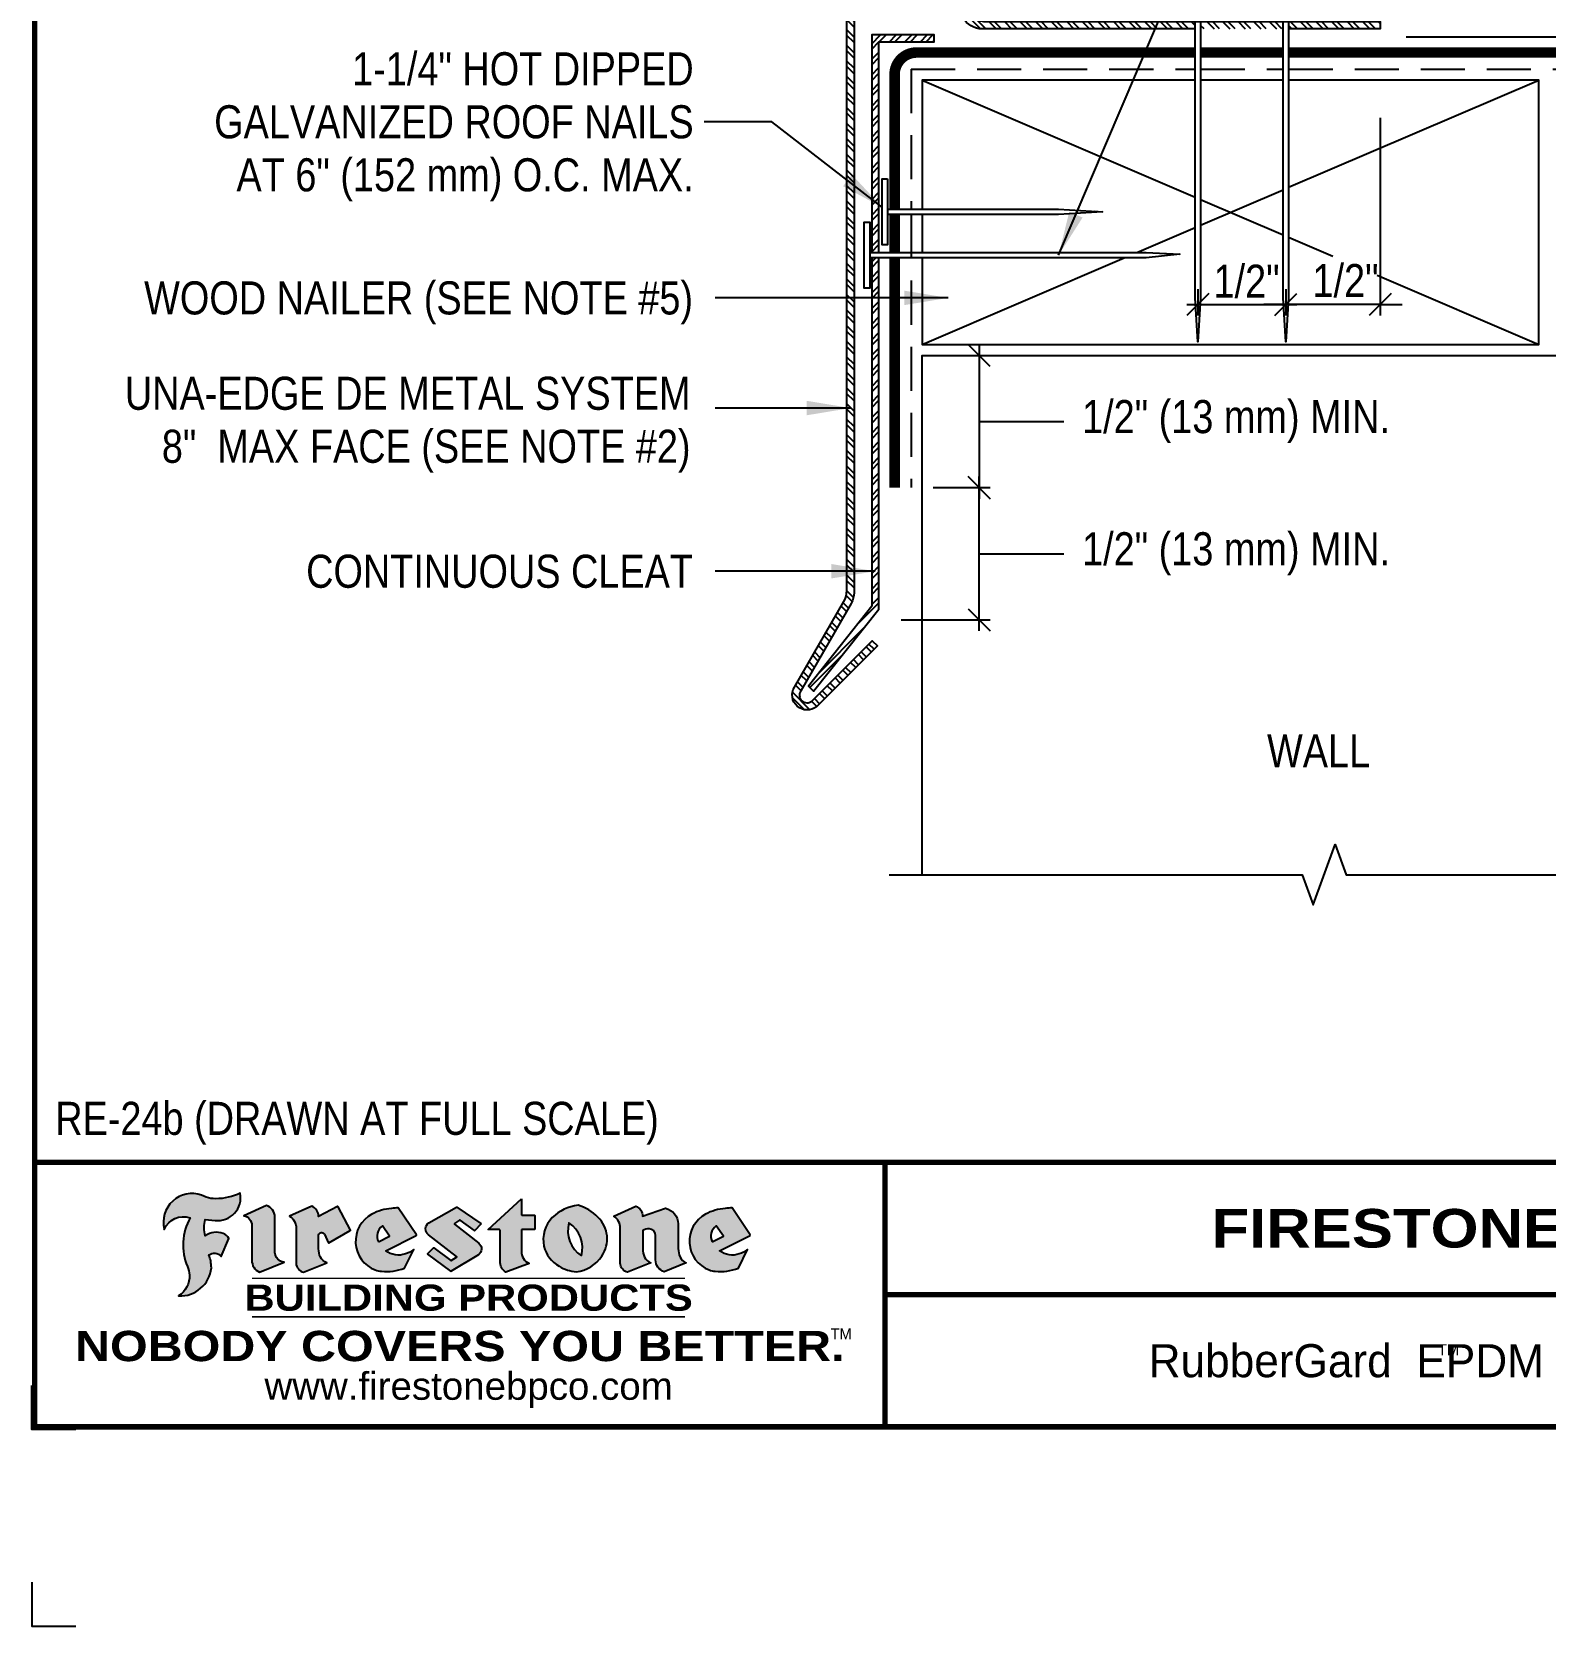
# Model space of a CAD drawing. Header units: inches. Extents: x 165.4 to 185.5, y -49.1 to -32.3.
# Drawn here: x 165.45 to 174.03, y -49.11 to -40.06 of the extents above; entities that cross this region are included whole.
import ezdxf
from ezdxf.enums import TextEntityAlignment as Align

# ---------------------------------------------------------------- set-up
doc = ezdxf.new("R2010")
doc.units = ezdxf.units.IN
doc.header["$MEASUREMENT"] = 0
doc.linetypes.add('HIDDEN', pattern=[0.375, 0.25, -0.125])
doc.layers.get('0').update_dxf_attribs({"linetype": 'CONTINUOUS'})
doc.layers.get('DEFPOINTS').update_dxf_attribs({"linetype": 'CONTINUOUS'})
for name, color, linetype in [('FSBP-ACCESSORY-FIRESTONE', 7, 'CONTINUOUS'), ('FSBP-ACCESSORY-OTHER', 7, 'CONTINUOUS'), ('FSBP-ADHESIVE', 1, 'HIDDEN'), ('FSBP-ANNO-NOTE', 7, 'CONTINUOUS'), ('FSBP-MEMBRANE', 7, 'CONTINUOUS'), ('FSBP-TTLB', 7, 'CONTINUOUS'), ('FSBP-TTLB-BORDER', 7, 'CONTINUOUS'), ('FSBP-TTLB-TEXT', 7, 'CONTINUOUS'), ('FSBP-WALL-CURB', 9, 'CONTINUOUS'), ('FSBP-WOOD', 7, 'CONTINUOUS')]:
    doc.layers.add(name, color=color, linetype=linetype)
doc.styles.add('FSBP_ARIAL', font='arial.ttf')
doc.styles.add('FSBP_ARIAL_BOLD', font='')
doc.styles.add('FSBP_ARIAL_NAR', font='ARIALN.TTF')
doc.styles.add('FSBP_BANKGOTHIC', font='bgothm.ttf')
doc.styles.get('FSBP_ARIAL_BOLD').set_extended_font_data('Arial Black')
doc.linetypes.add('ZIGZAG', pattern='A,0.0001,-0.2,[131,ltypeshp.shx,S=0.2,R=0,X=-0.2,Y=0],-0.4,[131,ltypeshp.shx,S=0.2,R=180,X=0.2,Y=0],-0.2', length=0.8001)
doc.dimstyles.new('FSBP-DIM', dxfattribs={"dimtxt": 0.1875, "dimasz": 0.125, "dimexe": 0.0625, "dimexo": 0.125, "dimgap": 0.125, "dimtad": 0, "dimdec": 0, "dimzin": 1, "dimdsep": 46, "dimlunit": 4, "dimtxsty": 'FSBP_ARIAL_NAR', "dimblk": 'OBLIQUE', "dimcen": 0.09375, "dimdle": 0.0625, "dimclrd": 256, "dimclre": 256, "dimclrt": 256, "dimadec": 0, "dimazin": 0, "dimtfac": 1, "dimtdec": 0, "dimtmove": 1, "dimatfit": 3, "dimfxl": 1, "dimtolj": 1, "dimtzin": 0, "dimlwd": -1, "dimlwe": -1, "dimarcsym": 0})
doc.dimstyles.new('FSBP-LEADER', dxfattribs={"dimtxt": 0.1875, "dimasz": 0.25, "dimexe": 0.0625, "dimexo": 0.125, "dimgap": 0.125, "dimtad": 0, "dimtih": 1, "dimtoh": 1, "dimdec": 4, "dimzin": 0, "dimdsep": 46, "dimlunit": 4, "dimtxsty": 'FSBP_ARIAL_NAR', "dimcen": 0.09375, "dimclrd": 256, "dimclre": 256, "dimclrt": 256, "dimadec": 0, "dimazin": 0, "dimtfac": 1, "dimtdec": 4, "dimtofl": 0, "dimtmove": 0, "dimatfit": 3, "dimfxl": 1, "dimtolj": 1, "dimtzin": 0, "dimlwd": -1, "dimlwe": -1, "dimarcsym": 0})

# ---------------------------------------------------------------- blocks, each defined once
blk = doc.blocks.new('TTLB-EPDM_1')
at = {"layer": 'FSBP-TTLB-TEXT'}
h = blk.add_hatch(color=1, dxfattribs=at)
edge = h.paths.add_edge_path()
edge.add_arc((1.037309769669573, -0.1982514792917306), 0.1319107607348553, 264.0410451462098, 370.3106169565175)
edge.add_arc((1.027551646585694, 0.1214293576525799), 0.3273056962876235, 270.05058356628535, 295.23459397187514, ccw=False)
edge.add_arc((1.022801957313345, -0.06680179986895154), 0.1391656561713503, 249.3281275763668, 272.0749124149863, ccw=False)
edge.add_line((0.9736743133014443, -0.1970076156048179), (0.9474927838574558, -0.1852745150568325))
edge.add_arc((0.8939498971398288, -0.3394262635682071), 0.1631857907024099, 70.84590087378872, 194.3325259843273)
edge.add_arc((0.8444260109029493, -0.4259936440910768), 0.1179914261095279, 70.96950098067128, 156.9641407594482, ccw=False)
edge.add_arc((1.153141409296894, -0.4684497516079468), 0.3110405457095052, 150.3231137483159, 203.2084295854517)
edge.add_arc((0.7562495500622943, -0.6412608153899899), 0.1218587156617311, 0.8849157075190988, 24.34668939894999, ccw=False)
edge.add_arc((0.7493781665697374, -0.6475258110744375), 0.1289731377238325, -58.36655102076742, 3.6216782311386737, ccw=False)
edge.add_arc((0.8256699029544474, -0.5792158350996106), 0.1783301886510354, 267.2205474105585, 354.1381621173521)
edge.add_arc((0.7903121048625305, -0.6011409294291745), 0.212787892960859, 0.9996158580669322, 21.00503380861244)
edge.add_arc((1.01880712263941, -0.5666691048185161), 0.05136395668415847, 40.82117713173261, 125.52727787225791, ccw=False)
edge.add_line((1.057676976260041, -0.5330924682126437), (1.102776947655911, -0.4308018311949837))
edge.add_arc((1.040858222524664, -0.4699705673995949), 0.07326744446031509, 32.31675181867256, 66.31481236598174)
edge.add_arc((1.032262518825329, -0.5063316993097662), 0.1102246948011782, 69.8179132332389, 125.254734720681)
edge.add_arc((1.127708877207287, -0.368959353531244), 0.1659710644737306, 164.1569669952081, 196.5811013160487, ccw=False)
edge.add_line((0.9680425188342383, -0.3236487780942383), (1.023615334387159, -0.3294494641845773))
h = blk.add_hatch(color=1, dxfattribs=at)
edge = h.paths.add_edge_path()
edge.add_line((1.275239419159561, -0.6223407783464694), (1.415345367376062, -0.5660418822574371))
edge.add_arc((1.421019305783958, -0.5090099247487757), 0.05731350411836949, 181.9717871001989, 264.31851000495806, ccw=False)
edge.add_line((1.363739737527226, -0.5109819325197265), (1.363412352251203, -0.3102363679013962))
edge.add_arc((1.294263659668751, -0.3103491388303989), 0.06914878453844908, 0.0934405599591014, 72.42834396969012)
edge.add_line((1.315139561173908, -0.2444268274366692), (1.186839444240604, -0.3024209471341379))
edge.add_arc((1.175246268095289, -0.3585110609420917), 0.05727567197445628, -0.017399788185912257, 78.322067691347, ccw=False)
edge.add_line((1.232521937428658, -0.3585284546236807), (1.232574268422297, -0.555126496687123))
edge.add_arc((1.305699496415486, -0.5558575689677219), 0.07312888236350451, 179.4272023230205, 245.3845503102953)
h = blk.add_hatch(color=1, dxfattribs=at)
edge = h.paths.add_edge_path()
edge.add_line((1.792026821926584, -0.3839679064720229), (1.722158956877934, -0.2518542302253621))
edge.add_arc((1.720119655279638, -0.2529327078887852), 0.002306916790721817, 27.87197133405656, 117.3766794470751)
edge.add_line((1.719058846382097, -0.250884159729182), (1.610638460368705, -0.3070279753467702))
edge.add_arc((1.547088841662962, -0.3061026658494403), 0.06355635479880145, 359.165808011073, 425.8793658831422)
edge.add_line((1.573061729235633, -0.2480956029480268), (1.446879247402876, -0.3051325108639702))
edge.add_arc((1.407812067100189, -0.370357133046621), 0.07602957263902092, -3.441403975725109, 59.07992244284969, ccw=False)
edge.add_line((1.483704536400296, -0.3749210150788969), (1.483704536400296, -0.5723838140635706))
edge.add_arc((1.54053746518044, -0.568254406115083), 0.05698275005415228, 184.1557352478595, 255.3066498366543)
edge.add_line((1.526084036778343, -0.6233736605654059), (1.657291340682093, -0.570650514527486))
edge.add_arc((1.688298576827198, -0.5021390388423987), 0.0752015358480571, 207.5160880841914, 245.649226723163, ccw=False)
edge.add_arc((1.721050197024907, -0.4914488168456328), 0.1093332836229113, 179.4823365255141, 204.5537900001094, ccw=False)
edge.add_line((1.611721375809452, -0.4904610114968335), (1.611721375809452, -0.4126404716788983))
edge.add_arc((1.628589765097195, -0.414159299036043), 0.01693662875851176, 28.356188110622725, 174.8549701683585, ccw=False)
edge.add_arc((1.627340435522395, -0.4197189881350504), 0.02111886817708033, 22.216893572439517, 40.10213956426492, ccw=False)
edge.add_line((1.646891420738257, -0.4117336534413738), (1.666638796144639, -0.4549750258192233))
edge.add_arc((1.668737246926742, -0.4540167099035481), 0.002306916790685496, 204.545128184284, 299.6323508190091)
edge.add_line((1.669877862091766, -0.4560219186518992), (1.791128135493295, -0.3870515928837648))
edge.add_line((1.791128135493295, -0.3870515928837648), (1.792026821926584, -0.3839679064720229))
h = blk.add_hatch(color=1, dxfattribs=at)
h.paths.add_polyline_path([(2.063388732080512, -0.2583237030618903, 0.02524281661523788), (2.025024361750752, -0.2610532129309178, 0.1213611957758757), (1.901773912052249, -0.3008158885520373, 0.6151668103976068), (1.93274136141747, -0.6099060679591872, 0.05306812109568645), (1.967936229862175, -0.617865745600497, 0.1150932231766138), (2.099126721549737, -0.5994933789882708), (2.151195569562105, -0.4944891916583316, -0.08755405562188731), (2.104230609512001, -0.5187113292177372, -0.265591761123442), (1.992692314386659, -0.5010701623316862), (2.165347897647223, -0.4141184325909109, 0.4518949533370738), (2.166222728871162, -0.4107679608846269)])
h.paths.add_polyline_path([(2.014217313945437, -0.4188965037300676), (1.951113654018855, -0.4515330109460507, -0.3720533890450154), (1.973177450672722, -0.3607130665457561)], flags=16)
h = blk.add_hatch(color=1, dxfattribs=at)
edge = h.paths.add_edge_path()
edge.add_arc((2.260407392426802, -0.3775796671688782), 0.04152450223225729, 123.20805433950699, 232.2027298779723, ccw=False)
edge.add_line((2.237665217914071, -0.3428366421988329), (2.393535971665983, -0.2540943745380986))
edge.add_arc((2.394677353533142, -0.2560991469722482), 0.002306916790741334, 55.64644466176611, 119.65426054492559, ccw=False)
edge.add_line((2.395979141996861, -0.2541946229174954), (2.531809646140459, -0.3470380726374032))
edge.add_arc((2.530468902927946, -0.3489153772789875), 0.002306916790700397, -42.731101238422525, 54.4661353739603, ccw=False)
edge.add_line((2.532163440279987, -0.3504807552658491), (2.498457913851155, -0.3869673252714421))
edge.add_arc((2.496763376499139, -0.3854019472845934), 0.002306916790672934, 233.7527076894875, 317.26889876138785, ccw=False)
edge.add_line((2.495399362263356, -0.38726241234572), (2.413849913492982, -0.3274738082119626))
edge.add_arc((2.412485899257181, -0.3293342732731342), 0.002306916790720064, 53.75270768979358, 124.4135619297835)
edge.add_line((2.41118211687575, -0.3274311136421062), (2.382933981293377, -0.346782838468144))
edge.add_arc((2.38423776367478, -0.3486859980991606), 0.002306916790694898, 124.4135619293799, 231.8459020253626)
edge.add_line((2.382812599816248, -0.3505000469010184), (2.519899969301207, -0.4581994452042721))
edge.add_arc((2.494247019847682, -0.4908523236374461), 0.04152450223225742, -55.21225898295222, 51.84590202520428, ccw=False)
edge.add_line((2.517938320565804, -0.5249552055672808), (2.364434947484597, -0.6179520922513717))
edge.add_arc((2.36323960192349, -0.6159790200102006), 0.002306916790726996, 233.2955624372927, 301.20872157023314, ccw=False)
edge.add_line((2.361860787187538, -0.6178285429225383), (2.231266621301074, -0.5204709167214361))
edge.add_arc((2.232647938930649, -0.5186232623475259), 0.002306916790697672, 135.5134179846393, 233.21798691998708, ccw=False)
edge.add_line((2.231002150870836, -0.5170067083764565), (2.262839375599356, -0.4845937328397696))
edge.add_arc((2.264485163659225, -0.4862102868108537), 0.002306916790748497, 53.0352839999411, 135.513417985369, ccw=False)
edge.add_line((2.265872365996302, -0.4843670465239001), (2.361834678328762, -0.5565872257804898))
edge.add_arc((2.363221880665761, -0.5547439854936304), 0.002306916790627066, 233.0352840000685, 302.2362632414394)
edge.add_line((2.36445241715569, -0.5566953042850713), (2.39428499383348, -0.5378823484768844))
edge.add_arc((2.393054457343549, -0.5359310296853765), 0.002306916790685166, 302.2362632406177, 412.2027298768422)
edge.add_line((2.394468296066179, -0.5341081404551886), (2.234958295420142, -0.4103916733127022))
h = blk.add_hatch(color=1, dxfattribs=at)
edge = h.paths.add_edge_path()
edge.add_line((2.763460561272041, -0.2072496393923444), (2.763460561272041, -0.2969520779963801))
edge.add_arc((2.765767478062699, -0.2969520779963943), 0.00230691679065842, 179.9999999996471, 269.9999999996471)
edge.add_line((2.765767478062685, -0.2992589947870528), (2.835417693520355, -0.2992589947870528))
edge.add_arc((2.835417693520355, -0.3015659115777538), 0.002306916790701052, 0, 90, ccw=False)
edge.add_line((2.837724610311056, -0.3015659115777538), (2.837724610311056, -0.3790761307453892))
edge.add_arc((2.83541769352037, -0.3790761307453749), 0.002306916790686842, 269.99999999964706, 359.99999999964706, ccw=False)
edge.add_line((2.835417693520355, -0.3813830475360618), (2.765767478062685, -0.3813830475360618))
edge.add_arc((2.765767478062699, -0.3836899643267202), 0.00230691679065842, 90.00000000035294, 180.0000000003529)
edge.add_line((2.763460561272041, -0.3836899643267344), (2.763460561272041, -0.5033995910642801))
edge.add_arc((2.836735953378943, -0.5071368822038516), 0.07337063740681413, 177.0802527808789, 245.3249543133826)
edge.add_line((2.806105814540615, -0.5738080530967267), (2.674529557384915, -0.6226036013049594))
edge.add_arc((2.708610405062069, -0.564298408791804), 0.06753517344606039, 177.0345319916277, 239.6926428024901, ccw=False)
edge.add_line((2.641165668230087, -0.560804539009709), (2.641165668230087, -0.3836899643267344))
edge.add_arc((2.638858751439429, -0.3836899643267202), 0.00230691679065842, 359.9999999996471, 449.999999999647)
edge.add_line((2.638858751439443, -0.3813830475360618), (2.572857950769389, -0.3813830475360618))
edge.add_line((2.572857950769389, -0.3813830475360618), (2.763460561272041, -0.2072496393923444))
h = blk.add_hatch(color=1, dxfattribs=at)
edge = h.paths.add_edge_path(flags=16)
edge.add_arc((2.940363509127394, -0.4847985213681437), 0.1684614578629418, 344.5558804047865, 417.0140046669545)
edge.add_arc((3.194458079644619, -0.3883534532477785), 0.1684614578629414, 164.5558804047864, 237.0140046669546)
edge = h.paths.add_edge_path()
edge.add_arc((3.069375116502199, -0.4399344555144872), 0.1828726885096673, 136.0914512150047, 191.213418978326)
edge.add_arc((3.064939550433406, -0.4318234379590333), 0.1803148804748503, 194.0167254156723, 240.6663730831859)
edge.add_arc((3.098047041778981, -0.3845058757092554), 0.2378525180183701, 239.2975390661776, 264.2889872773176)
edge.add_arc((3.04884478212623, -0.4190232383793012), 0.203760689247156, 277.1986764832036, 326.503572961274)
edge.add_arc((3.077739326803546, -0.4341046616465112), 0.171374865791709, 325.3768876809902, 406.3828327799087)
edge.add_arc((3.011839488065919, -0.4896144380417797), 0.2571945645850002, 44.28462553519766, 73.82901434867304)
edge.add_arc((3.117152499586992, -0.4983433120546693), 0.2579560664039132, 97.50292863483666, 134.1039137579027)
h = blk.add_hatch(color=1, dxfattribs=at)
edge = h.paths.add_edge_path()
edge.add_line((3.322690228557462, -0.5721896537377091), (3.322690228557462, -0.3749210150788969))
edge.add_arc((3.246797759257384, -0.3703571330465745), 0.076029572638996, 356.5585960242387, 419.0799224428129)
edge.add_line((3.285864939560099, -0.3051325108639702), (3.412047421392799, -0.2480956029480268))
edge.add_arc((3.386074533820159, -0.3061026658494941), 0.06355635479883807, 0.3962622833877276, 65.87936588318718, ccw=False)
edge.add_line((3.449629368605429, -0.3056631084210863), (3.580526418688805, -0.2593848434574539))
edge.add_arc((3.555744121700958, -0.3530904070730321), 0.09692726601172152, 2.366977007666776, 75.18615851992018, ccw=False)
edge.add_line((3.652588689330287, -0.3490873311063041), (3.652588689330287, -0.4883770011386872))
edge.add_arc((3.761877549389556, -0.4914934052703811), 0.1093332836229047, 178.3666365323574, 204.5537900000422)
edge.add_arc((3.729125929191727, -0.5021836272670953), 0.07520153584796169, 207.5160880841711, 245.2240541443093)
edge.add_line((3.697611150971852, -0.5704631245385627), (3.572585913552643, -0.6207021253773775))
edge.add_arc((3.59534718600759, -0.5526356419907701), 0.07177131519198746, 180.3328587115751, 251.51018566665869, ccw=False)
edge.add_line((3.523577081955409, -0.5530525936986663), (3.523577081955409, -0.4153032515383615))
edge.add_arc((3.486319529276879, -0.4148773504126441), 0.0372599868942854, 359.3450650296066, 449.0500281941028)
edge.add_arc((3.482769874121713, -0.4419622099033496), 0.06447454900600783, 86.29402372314017, 119.8211331593848)
edge.add_line((3.450707067966732, -0.3860252459975726), (3.450707067966732, -0.4904610114968335))
edge.add_arc((3.560035889182251, -0.491448816845647), 0.1093332836229751, 179.4823365255069, 204.5537900001023)
edge.add_arc((3.527284268984408, -0.5021390388424952), 0.07520153584796385, 207.5160880841699, 245.6492267231416)
edge.add_line((3.496277032839316, -0.570650514527486), (3.365069728935509, -0.6233736605654059))
edge.add_arc((3.37950248606194, -0.5682868177318081), 0.05694615642555727, 183.9298782390169, 255.318496325343, ccw=False)
h = blk.add_hatch(color=1, dxfattribs=at)
h.paths.add_polyline_path([(3.957695472291277, -0.2583237030618903, 0.02524281661523822), (3.919331101961575, -0.2610532129309178, 0.1085638477195505), (3.807890832595604, -0.2939221658134414, 0.6425897848490651), (3.827048101628293, -0.6099060679591872, 0.05306812109569052), (3.862242970072884, -0.617865745600497, 0.1150932231766133), (3.993433461760503, -0.5994933789882708), (4.045502309772871, -0.4944891916583316, -0.08755405562189084), (3.998537349722767, -0.5187113292177372, -0.2655917611234366), (3.886999054597368, -0.5010701623316862), (4.059654637857989, -0.4141184325909109, 0.4518949533370731), (4.060529469081928, -0.4107679608846269)])
h.paths.add_polyline_path([(3.90852405415626, -0.4188965037300676), (3.845420394229677, -0.4515330109460507, -0.3720533890450147), (3.867484190883488, -0.3607130665457561)], flags=16)
at = {"layer": 'DEFPOINTS', "color": 1}
blk.add_lwpolyline([(0.234375, -1.515625), (-0.015625, -1.515625), (-0.015625, -1.265625)], dxfattribs=at)
at = {"layer": 'DEFPOINTS', "linetype": 'Continuous', "ltscale": 1.75}
blk.add_lwpolyline([(-0.015625, -2.380833333333342), (-0.015625, -2.630833333333342), (0.234375, -2.630833333333342)], dxfattribs=at)
at = {"layer": 'FSBP-TTLB', "const_width": 0.03125}
for points in [[(0, 0), (0, -1.5), (20, -1.5), (20, 0), (0, 0)], [(4.825208527206769, 0), (4.825208527206769, -0.75)], [(4.825208527206769, -0.75), (15.84028770518938, -0.75)], [(4.825208527206769, -0.75), (4.825208527206769, -1.5)]]:
    blk.add_lwpolyline(points, dxfattribs=at)
at = {"layer": 'FSBP-TTLB-BORDER', "const_width": 0.03125}
blk.add_lwpolyline([(20, 0), (20, 13), (0, 13), (0, 0)], dxfattribs=at)
at = {"layer": 'FSBP-TTLB-TEXT', "color": 1}
blk.add_line((0.7358432058323388, -0.379822754145593), (0.7358432058323388, -0.379822754145593), dxfattribs=at)
for points in [[(1.023615323725323, -0.3294494630716969, 0.5000510906601082), (1.167090420776901, -0.1746414942047778, -0.1103304102359608), (1.027840608309816, -0.2058762110801382, -0.09957876667165425), (0.9736743133014443, -0.1970076156048179), (0.9474927838574558, -0.1852745150568325, 0.5978159689075124), (0.7358432058323388, -0.379822754145593, -0.3938834584182213), (0.8828996422548698, -0.3144510229727047, 0.2349406564350952), (0.86727108227484, -0.5910237178633082, -0.1027304183841549), (0.8780937320133262, -0.6393788197974146, -0.2772692352614086), (0.8170223912655956, -0.7573362346216896, 0.3985429150902959), (1.003067614090241, -0.5974286950643517, 0.0875124847930418), (0.9889600163401155, -0.5248671157293501, -0.3874031597924062), (1.057676976260041, -0.5330924682126437), (1.102776947655911, -0.4308018311949837, 0.1494423498871741), (1.07029056398062, -0.4028746979725923, 0.2467195073738216), (0.9686394281704906, -0.4163228904100862, -0.1424285161541127), (0.9680425188342383, -0.3236487780942383), (1.023615334387159, -0.3294494641845773)], [(2.166222728871162, -0.4107679608846269), (2.063388732080512, -0.2583237030618903, 0.02524281661523788), (2.025024361750752, -0.2610532129309178, 0.1085638477195265), (1.913584092384895, -0.2939221658134414, 0.6425897848491228), (1.93274136141747, -0.6099060679591872, 0.05306812109568648), (1.967936229862175, -0.617865745600497, 0.1150932231766137), (2.099126721549737, -0.5994933789882708), (2.151195569562105, -0.4944891916583316, -0.0875540556218873), (2.104230609512001, -0.5187113292177372, -0.2655917611234418), (1.992692314386659, -0.5010701623316862), (2.165347897647223, -0.4141184325909109)], [(2.763460561272041, -0.2072496393923444), (2.763460561272041, -0.2969520779963801, 0.4142135623730958), (2.765767478062685, -0.2992589947870528), (2.835417693520355, -0.2992589947870528, -0.414213562373095), (2.837724610311056, -0.3015659115777538), (2.837724610311056, -0.3790761307453892, -0.4142135623730938), (2.835417693520355, -0.3813830475360618), (2.765767478062685, -0.3813830475360618, 0.4142135623730958), (2.763460561272041, -0.3836899643267344), (2.763460561272041, -0.5033995910642801, 0.3068985753588853), (2.806105814540615, -0.5738080530967267), (2.674529557384915, -0.6226036013049594, -0.2804194150632976), (2.641165668230087, -0.560804539009709), (2.641165668230087, -0.3836899643267344, 0.414213562373095), (2.638858751439443, -0.3813830475360618), (2.572857950769389, -0.3813830475360618), (2.763460561272041, -0.2072496393923444)], [(4.060529469081928, -0.4107679608846269), (3.957695472291277, -0.2583237030618903, 0.02524281661523788), (3.919331101961575, -0.2610532129309178, 0.1085638477195265), (3.807890832595604, -0.2939221658134414, 0.6425897848491228), (3.827048101628293, -0.6099060679591872, 0.05306812109568648), (3.862242970072884, -0.617865745600497, 0.1150932231766137), (3.993433461760503, -0.5994933789882708), (4.045502309772871, -0.4944891916583316, -0.0875540556218873), (3.998537349722767, -0.5187113292177372, -0.2655917611234418), (3.886999054597368, -0.5010701623316862), (4.059654637857989, -0.4141184325909109)], [(4.059654637857989, -0.4141184325909109, 0.4518949533370731), (4.060529469081928, -0.4107679608846269, 0.4518949533370731)]]:
    blk.add_lwpolyline(points, format="xyb", dxfattribs=at)
for points in [[(1.275239419159561, -0.6223407783464694), (1.415345367376062, -0.5660418822574371, -0.3756100036733062), (1.363739737527226, -0.5109819325197265), (1.363412352251203, -0.3102363679013962, 0.3265360292958048), (1.315139561173908, -0.2444268274366692), (1.186839444240604, -0.3024209471341379, -0.3557863980845349), (1.232521937428658, -0.3585284546236807), (1.232574268422297, -0.555126496687123, 0.2960110723418457)], [(1.792026821926584, -0.3839679064720229), (1.722158956877934, -0.2518542302253621, 0.4116839150163434), (1.719058846382097, -0.250884159729182), (1.610638460368705, -0.3070279753467702, 0.2996033003794034), (1.573061729235633, -0.2480956029480268), (1.446879247402876, -0.3051325108639702, -0.2797757560995365), (1.483704536400296, -0.3749210150788969), (1.483704536400296, -0.5723838140635706, 0.320828638474519), (1.526084036778343, -0.6233736605654059), (1.657291340682093, -0.570650514527486, -0.1679398621276611), (1.621603752698661, -0.5368819723450571, -0.1098333365370753), (1.611721375809452, -0.4904610114968335), (1.611721375809452, -0.4126404716788983, -0.743334502655012), (1.64349420176768, -0.4061152228778298, -0.07819791644735608), (1.646891420738257, -0.4117336534413738), (1.666638796144639, -0.4549750258192233, 0.4404648714563479), (1.669877862091766, -0.4560219186518992), (1.791128135493295, -0.3870515928837648)], [(2.234958295420142, -0.4103916733127022, -0.5150044486718882), (2.237665217914071, -0.3428366421988329), (2.393535971665983, -0.2540943745380986, -0.2867822934100265), (2.395979141996861, -0.2541946229174954), (2.531809646140459, -0.3470380726374032, -0.4515027974650387), (2.532163440279987, -0.3504807552658491), (2.498457913851155, -0.3869673252714421, -0.3814439164929681), (2.495399362263356, -0.38726241234572), (2.413849913492982, -0.3274738082119626, 0.3184718635035665), (2.41118211687575, -0.3274311136421062), (2.382933981293377, -0.346782838468144, 0.5064094529656681), (2.382812599816248, -0.3505000469010184), (2.519899969301207, -0.4581994452042721, -0.5043597839115849), (2.517938320565804, -0.5249552055672808), (2.364434947484597, -0.6179520922513717, -0.3053163970316367), (2.361860787187538, -0.6178285429225383), (2.231266621301074, -0.5204709167214361, -0.4541703869768119), (2.231002150870836, -0.5170067083764565), (2.262839375599356, -0.4845937328397696, -0.3762644290664977), (2.265872365996302, -0.4843670465239001), (2.361834678328762, -0.5565872257804898, 0.3114700032088108), (2.36445241715569, -0.5566953042850713), (2.39428499383348, -0.5378823484768844, 0.520381097387146), (2.394468296066179, -0.5341081404551886)], [(2.937624918725987, -0.3131105398334029, 0.2452625673097023), (2.889993533867141, -0.4754966266250307, 0.2064059665179019), (2.976604338974084, -0.5890186876871866, 0.1094800500670344), (3.074378098474654, -0.6211778035979165, 0.2185147641853038), (3.218764944843201, -0.5314757029352819, 0.3689489483072479), (3.195959963110113, -0.3100352223135445, 0.1296305888694145), (3.0834694040758, -0.242595816912754, 0.1610736375384317)], [(3.322690228557462, -0.5721896537377091), (3.322690228557462, -0.3749210150788969, 0.2797757560995341), (3.285864939560099, -0.3051325108639702), (3.412047421392799, -0.2480956029480268, -0.2937618496109166), (3.449629368605429, -0.3056631084210863), (3.580526418688805, -0.2593848434574539, -0.3288760160581939), (3.652588689330287, -0.3490873311063041), (3.652588689330287, -0.4883770011386872, 0.114762897203527), (3.662431105063263, -0.536926560769686, 0.166032965990522), (3.697611150971852, -0.5704631245385627), (3.572585913552643, -0.6207021253773775, -0.3209557512194564), (3.523577081955409, -0.5530525936986663), (3.523577081955409, -0.4153032515383615, 0.4127061514896111), (3.48693727661589, -0.3776224848030694, 0.1473421876160361), (3.450707067966732, -0.3860252459975726), (3.450707067966732, -0.4904610114968335, 0.1098333365370753), (3.460589444855941, -0.5368819723450855, 0.1679398621276611), (3.496277032839316, -0.570650514527486), (3.365069728935509, -0.6233736605654059, -0.3219729545308964), (3.322690228557462, -0.5721896537377091, 29.1476284739)], [(1.951113654018855, -0.4515330109460507), (2.014217313945437, -0.4188965037300676), (1.973177450672722, -0.3607130665457561, 0.3720533890450154)], [(3.10274193015772, -0.5296595419651595, 0.3271311138286319), (3.032079658614293, -0.3434924326507627, 0.3271311138286322)], [(3.845420394229677, -0.4515330109460507), (3.90852405415626, -0.4188965037300676), (3.867484190883488, -0.3607130665457561, 0.3720533890450154)]]:
    blk.add_lwpolyline(points, format="xyb", close=True, dxfattribs=at)
at = {"layer": 'FSBP-TTLB-TEXT', "const_width": 0.0078125}
for points in [[(1.233926579809207, -0.6584455781731435), (3.691229482685259, -0.6584455781731577)], [(1.233926579809207, -0.8761560960495984), (3.691229482685259, -0.8761560960495842)]]:
    blk.add_lwpolyline(points, dxfattribs=at)
at = {"layer": 'FSBP-TTLB-TEXT', "color": 1}
for centre, start, end in [((1.789987520328282, -0.3850463841354355), 299.6323508193319, 27.87197133380463), ((2.164310260790558, -0.412058050385383), 296.7304547840455, 34.00233684987403)]:
    blk.add_arc(centre, 0.00230691679068068, start, end, dxfattribs=at)
at = {"layer": 'FSBP-TTLB-TEXT', "lineweight": 18, "style": 'FSBP_ARIAL_BOLD'}
blk.add_text('BUILDING PRODUCTS', height=0.1484375, dxfattribs=at).set_placement((2.462578031247233, -0.7673008371113639), align=Align.MIDDLE_CENTER)
at = {"layer": 'FSBP-TTLB-TEXT', "color": 1}
for s, height, style, p in [('NOBODY COVERS YOU BETTER.', 0.171875, 'FSBP_ARIAL_BOLD', (2.412604263603384, -1.041650450587369)), ('TM', 0.0625, 'FSBP_BANKGOTHIC', (4.576671173373001, -0.9725745042934193))]:
    blk.add_text(s, height=height, dxfattribs=dict(at, style=style)).set_placement(p, align=Align.MIDDLE_CENTER)
at = {"layer": 'FSBP-TTLB-TEXT'}
for s, height, style, p in [('RubberGard  EPDM', 0.1875, 'FSBP_BANKGOTHIC', (7.443365678241776, -1.125)), ('TM', 0.0625, 'FSBP_BANKGOTHIC', (8.023397742165457, -1.062518816683806)), ('www.firestonebpco.com', 0.15625, 'FSBP_ARIAL', (2.462578031247233, -1.268657306740124))]:
    blk.add_text(s, height=height, dxfattribs=dict(at, style=style)).set_placement(p, align=Align.MIDDLE_CENTER)
for tag, height, style, p in [('MAXIMUM_WARRANTY', 0.1875, 'FSBP_ARIAL_BOLD', (18.03987100774941, 0.2240244307510579)), ('ACCPT_SYSTEMS', 0.21875, 'FSBP_ARIAL', (12.49438170418193, -1.125))]:
    blk.add_attdef(tag, text='', height=height, dxfattribs=dict(at, style=style)).set_placement(p, align=Align.MIDDLE_LEFT)
for tag, height, style, p in [('DETAIL_DESCP_LINE_1', 0.21875, 'FSBP_ARIAL_BOLD', (10.33118450231211, -0.3736318192489421)), ('ISSUE_REV_DATE', 0.21875, 'FSBP_ARIAL', (16.84069633627263, -0.7282559425942452)), ('DETAIL_NUMBER', 0.4375, 'FSBP_ARIAL', (18.91941590748775, -0.8931630692489421))]:
    blk.add_attdef(tag, text='', height=height, dxfattribs=dict(at, style=style)).set_placement(p, align=Align.MIDDLE_CENTER)
blk = doc.blocks.new('_OBLIQUE')
at = {"color": 0, "linetype": 'ByBlock'}
blk.add_line((-0.5, -0.5), (0.5, 0.5), dxfattribs=at)
blk = doc.blocks.new('*D7')
at = {"layer": 'DEFPOINTS', "color": 0, "transparency": 16777216}
for p in [(170.4362128187302, -42.64931009315325), (170.8229346805368, -42.64931009315325), (170.2542021162279, -43.39931009315325)]:
    blk.add_point(p, dxfattribs=at)
at = {"layer": 'FSBP-ANNO-NOTE', "transparency": 16777216}
for p, q in [((170.8229346805368, -43.46181009315325), (170.8229346805368, -42.58681009315325)), ((170.5612128187302, -42.64931009315325), (170.8854346805368, -42.64931009315325)), ((170.8229346805368, -43.02431009315325), (171.0523138478207, -43.02431009315328)), ((171.0523138478207, -43.02431009315328), (171.3023138478207, -43.02431009315328)), ((170.3792021162279, -43.39931009315325), (170.8854346805368, -43.39931009315325))]:
    blk.add_line(p, q, dxfattribs=at)
at = {"layer": 'FSBP-ANNO-NOTE', "transparency": 16777216, "xscale": 0.125, "yscale": 0.125, "zscale": 0.125}
for p, rotation in [((170.8229346805368, -42.64931009315325), 90), ((170.8229346805368, -43.39931009315325), 270)]:
    blk.add_blockref('_OBLIQUE', p, dxfattribs=dict(at, rotation=rotation))
at = {"layer": 'FSBP-ANNO-NOTE', "transparency": 16777216, "insert": (172.2802086295397, -43.02431009315325), "char_height": 0.1875, "attachment_point": 5, "style": 'FSBP_ARIAL_NAR'}
blk.add_mtext('\\A1;1/2" (13 mm) MIN.', dxfattribs=at)
blk = doc.blocks.new('*D6')
at = {"layer": 'DEFPOINTS', "color": 0, "transparency": 16777216}
for p in [(170.4987128187302, -41.89931009315325), (170.4362128187302, -42.64931009315325), (170.8229346805368, -42.64931009315325)]:
    blk.add_point(p, dxfattribs=at)
at = {"layer": 'FSBP-ANNO-NOTE', "transparency": 16777216}
for p, q in [((170.8229346805368, -41.83681009315325), (170.8229346805368, -42.71181009315325)), ((170.6237128187302, -41.89931009315325), (170.8854346805368, -41.89931009315325)), ((170.8229346805368, -42.27431009315325), (171.0523138478207, -42.27431009315328)), ((171.0523138478207, -42.27431009315328), (171.3023138478207, -42.27431009315328)), ((170.5612128187302, -42.64931009315325), (170.8854346805368, -42.64931009315325))]:
    blk.add_line(p, q, dxfattribs=at)
at = {"layer": 'FSBP-ANNO-NOTE', "transparency": 16777216, "xscale": 0.125, "yscale": 0.125, "zscale": 0.125}
for p, rotation in [((170.8229346805368, -41.89931009315325), 90), ((170.8229346805368, -42.64931009315325), 270)]:
    blk.add_blockref('_OBLIQUE', p, dxfattribs=dict(at, rotation=rotation))
at = {"layer": 'FSBP-ANNO-NOTE', "transparency": 16777216, "insert": (172.2802086295397, -42.27431009315325), "char_height": 0.1875, "attachment_point": 5, "style": 'FSBP_ARIAL_NAR'}
blk.add_mtext('\\A1;1/2" (13 mm) MIN.', dxfattribs=at)
blk = doc.blocks.new('*D9')
at = {"layer": 'DEFPOINTS', "color": 0, "transparency": 16777216}
for p in [(172.0637998645914, -41.39905310560139), (172.5631968751921, -41.39907472672608), (172.5631968751921, -41.61041404855062)]:
    blk.add_point(p, dxfattribs=at)
at = {"layer": 'FSBP-ANNO-NOTE', "transparency": 16777216}
for p, q in [((172.0637998645914, -41.52405310560139), (172.0637998645914, -41.67291404855062)), ((172.5631968751921, -41.52407472672608), (172.5631968751921, -41.67291404855062)), ((172.0012998645914, -41.61041404855062), (172.6256968751921, -41.61041404855062))]:
    blk.add_line(p, q, dxfattribs=at)
at = {"layer": 'FSBP-ANNO-NOTE', "transparency": 16777216, "xscale": 0.125, "yscale": 0.125, "zscale": 0.125, "rotation": 180}
blk.add_blockref('_OBLIQUE', (172.0637998645914, -41.61041404855062), dxfattribs=at)
at = {"layer": 'FSBP-ANNO-NOTE', "transparency": 16777216, "xscale": 0.125, "yscale": 0.125, "zscale": 0.125}
blk.add_blockref('_OBLIQUE', (172.5631968751921, -41.61041404855062), dxfattribs=at)
at = {"layer": 'FSBP-ANNO-NOTE', "transparency": 16777216, "insert": (172.1525991358012, -41.4792693188554), "char_height": 0.1875, "attachment_point": 4, "style": 'FSBP_ARIAL_NAR'}
blk.add_mtext('\\A1;1/2"', dxfattribs=at)
blk = doc.blocks.new('*D10')
at = {"layer": 'DEFPOINTS', "color": 0, "transparency": 16777216}
for p in [(173.0981692599871, -40.42688913710274), (172.5631968751921, -41.39907472672608), (172.5631968751921, -41.61041404855062)]:
    blk.add_point(p, dxfattribs=at)
at = {"layer": 'FSBP-ANNO-NOTE', "transparency": 16777216}
for p, q in [((173.0981692599871, -40.55188913710274), (173.0981692599871, -41.67291404855062)), ((172.5631968751921, -41.52407472672608), (172.5631968751921, -41.67291404855062)), ((172.5631968751921, -41.61041404855062), (172.4381968751921, -41.61041404855062)), ((173.0981692599871, -41.61041404855062), (172.5631968751921, -41.61041404855062)), ((173.0981692599871, -41.61041404855062), (173.2231692599871, -41.61041404855062))]:
    blk.add_line(p, q, dxfattribs=at)
at = {"layer": 'FSBP-ANNO-NOTE', "transparency": 16777216, "xscale": 0.125, "yscale": 0.125, "zscale": 0.125}
blk.add_blockref('_OBLIQUE', (172.5631968751921, -41.61041404855062), dxfattribs=at)
at = {"layer": 'FSBP-ANNO-NOTE', "transparency": 16777216, "xscale": 0.125, "yscale": 0.125, "zscale": 0.125, "rotation": 180}
blk.add_blockref('_OBLIQUE', (173.0981692599871, -41.61041404855062), dxfattribs=at)
at = {"layer": 'FSBP-ANNO-NOTE', "transparency": 16777216, "insert": (172.7140798653441, -41.47565888798887), "char_height": 0.1875, "attachment_point": 4, "style": 'FSBP_ARIAL_NAR'}
blk.add_mtext('\\A1;1/2"', dxfattribs=at)

msp = doc.modelspace()

# ---------------------------------------------------------------- hatches: boundary and pattern name
at = {"layer": 'FSBP-ACCESSORY-FIRESTONE'}
h = msp.add_hatch(dxfattribs=at)
h.set_pattern_fill('STEEL', color=256, scale=0.5, angle=90, style=0)
h.set_pattern_definition([(135, (0, 0), (-0.04419417382415922, -0.04419417382415922), []), (135, (-0.03125, 1.913447427847464e-18), (-0.04419417382415922, -0.04419417382415922), [])])
h.paths.add_polyline_path([(173.098169259987, -40.005309277564), (172.5788218751921, -40.005309277564), (172.5788218751921, -40.04636284558721), (173.0981692599871, -40.0463628455872)])
h.paths.add_polyline_path([(172.0481748645914, -40.005309277564), (171.8762998645914, -40.005309277564), (171.0360260927073, -40.005309277564, -0.04160738698921602), (171.0232472601423, -40.005309277564), (170.8635287631118, -40.005309277564, -0.001787480466502617), (170.8626350314453, -40.005306082498), (170.8586423006009, -40.005306082498, 0.0004838746129611236), (170.8589871939577, -40.00522674691724, -0.2582351511725321), (170.7552755876388, -39.942809277564), (170.1589383679663, -38.90992291464682, 0.7673269879789719), (170.0714684271639, -38.93336041464682), (170.0714684271639, -43.23336396121683, -0.1316524975873329), (170.054721602637, -43.2958639612168), (169.7746058088687, -43.78103874802618, 0.8463823686112644), (169.8996241150506, -43.89191566282619), (170.2450398560311, -43.5464999218454), (170.2160105996899, -43.51747066550431), (169.8723910937051, -43.86109017148949, -0.8345828675663637), (169.8097301255552, -43.80230878299049), (170.0957751706603, -43.30686423161487, 0.1316524975873415), (170.1125219951872, -43.24436423161489), (170.1125219951871, -38.93336041464682, -0.7673269879784187), (170.1233849351422, -38.93044969865839), (170.7315732990894, -39.98386284558718, 0.2679491924311338), (170.8398264745624, -40.04636284558718), (172.0481748645914, -40.04636284558718)])
h.paths.add_polyline_path([(172.5475718751921, -40.005309277564), (172.3756968751921, -40.005309277564), (172.0794248645914, -40.005309277564), (172.0794248645914, -40.04636284558718), (172.5475718751921, -40.04636284558718)])
h = msp.add_hatch(dxfattribs=at)
h.set_pattern_fill('STEEL', color=256, scale=0.5, style=0)
h.set_pattern_definition([(45, (5.684341886080801e-13, -17.51166666666608), (-0.04419417382415922, 0.04419417382415922), []), (45, (5.684341886080801e-13, -17.48041666666608), (-0.04419417382415922, 0.04419417382415922), [])])
h.paths.add_polyline_path([(170.5680792396296, -40.08058877314101), (170.2131525472319, -40.08058877314101), (170.213152547232, -40.27573930523096), (170.2131485482048, -40.27583606157561), (170.2131485482046, -41.31431924861262), (170.2542021162279, -41.31431924861261), (170.2542021162279, -40.27583606157561), (170.2542061152551, -40.27573930523096), (170.2542061152551, -40.11913924328541), (170.5600252719298, -40.11913924328541), (170.5680792396296, -40.11108527558567)])
h.paths.add_polyline_path([(170.254202116228, -41.34556924861262), (170.2131485482047, -41.34556924861262), (170.2131485482048, -43.32133111691659), (169.8538282807979, -43.77468968110657), (169.8817332144636, -43.8025946147722), (169.8917371350254, -43.79259069421051), (170.2542021162279, -43.33833606157563)])

# ---------------------------------------------------------------- linework, layer by layer
msp.add_line((170.5680792396296, -40.11913924328541), (170.5680792396296, -40.11913924328541))
for p, q in [((170.2131485482046, -41.34556924861262), (170.2131485482043, -43.32133111691721)), ((170.2542021162279, -43.33833606157561), (170.2542021162279, -41.34556924861262))]:
    msp.add_line(p, q, dxfattribs=at)
msp.add_lwpolyline([(172.0481748645914, -40.04636284558718), (170.8398264745624, -40.04636284558718, -0.2679491924311337), (170.7315732990894, -39.98386284558718), (170.1233849351422, -38.93044969865839, 0.7673269879784187), (170.1125219951871, -38.93336041464682), (170.1125219951872, -43.24436423161489, -0.1316524975873415), (170.0957751706603, -43.30686423161487), (169.8097301255552, -43.80230878299049, 0.834582867566364), (169.8723910937051, -43.86109017148949), (170.2160105996899, -43.51747066550431), (170.245039856031, -43.54649992184539), (169.8996241150506, -43.89191566282619, -0.8463823686112646), (169.7746058088687, -43.78103874802618), (170.054721602637, -43.2958639612168, 0.1316524975873329), (170.0714684271639, -43.23336396121683), (170.0714684271639, -38.93336041464682, -0.767326987978972), (170.1589383679663, -38.90992291464682), (170.7552755876388, -39.942809277564, 0.2679491924311374), (170.8635287631118, -40.005309277564), (173.098169259987, -40.005309277564), (173.0981692599871, -40.0463628455872), (172.5788218751921, -40.0463628455872)], format="xyb", dxfattribs=at)
for points in [[(170.2542061152551, -41.31431924861262), (170.2542061152551, -40.11913924328541), (170.5680792396296, -40.11913924328541), (170.5680792396296, -40.08058877314101), (170.213152547232, -40.08058877314101), (170.213152547232, -41.31431924861262)], [(170.2131485482047, -41.34556924861262), (170.2131485482048, -43.32133111691662), (169.8538282807979, -43.77468968110658), (169.882857537139, -43.80371893744764), (170.2542021162279, -43.33833606157561), (170.2542021162279, -41.34556924861262)]]:
    msp.add_lwpolyline(points, dxfattribs=at)
at = {"layer": 'FSBP-ACCESSORY-OTHER'}
for p, q in [((170.5600252719298, -40.11913924328541), (170.5680792396296, -40.11108527558566)), ((169.8817332144636, -43.8025946147722), (169.8917371350255, -43.79259069421027))]:
    msp.add_line(p, q, dxfattribs=at)
for points in [[(172.0794248645914, -40.005309277564), (172.0794248645914, -41.57260441814898), (172.0637998645914, -41.82260441814898), (172.0481748645914, -41.57260441814898), (172.0481748645914, -40.005309277564)], [(172.5788218751921, -40.005309277564), (172.5788218751921, -41.57262603927366), (172.5631968751921, -41.82262603927366), (172.5475718751921, -41.57262603927366), (172.5475718751921, -40.005309277564)], [(170.2020256845151, -41.34556924861262), (170.2020256845151, -41.51744424861262), (170.1707756845151, -41.51744424861262), (170.170775684515, -41.14244424861262), (170.2020256845151, -41.14244424861262), (170.2020256845151, -41.34556924861262)], [(170.3032739675785, -41.0685855353425), (171.2720239675784, -41.0685855353425), (171.5220239675785, -41.0842105353425)], [(171.5220239675785, -41.0842105353425), (171.2720239675784, -41.0998355353425), (170.3032739675785, -41.0998355353425)], [(171.4754607699768, -41.0813003354924), (171.5220239675784, -41.0842105353425), (171.4754607699768, -41.0871207351926)], [(170.2020256845151, -41.31431924861262), (171.7693424462247, -41.31431924861262), (171.9605921700935, -41.32475724663034), (171.7693424462247, -41.34556924861262), (170.2020256845151, -41.34556924861262)]]:
    msp.add_lwpolyline(points, dxfattribs=at)
msp.add_lwpolyline([(170.3032739675785, -40.8967105353425), (170.3032739675785, -41.2717105353425), (170.2720239675785, -41.2717105353425), (170.2720239675784, -40.8967105353425)], close=True, dxfattribs=at)
at = {"layer": 'FSBP-ADHESIVE', "linetype": 'ZIGZAG', "ltscale": 0.17}
msp.add_line((173.2459957681256, -40.09145584346258), (179.2210963111597, -40.09145584346118), dxfattribs=at)
at = {"layer": 'FSBP-ADHESIVE', "linetype": 'HIDDEN'}
for p, q in [((170.4362128187302, -40.27431009315325), (170.4362128187302, -41.0685855353425)), ((170.4362128187302, -40.27431009315325), (172.0481748645914, -40.27431009315325)), ((172.0794248645914, -40.27431009315325), (172.5475718751921, -40.27431009315325)), ((172.5788218751921, -40.27431009315325), (179.8954806490611, -40.27431009315325)), ((170.4362128187302, -41.0998355353425), (170.4362128187302, -42.64931009315325))]:
    msp.add_line(p, q, dxfattribs=at)
at = {"layer": 'FSBP-MEMBRANE', "const_width": 0.06}
msp.add_lwpolyline([(172.0481748645914, -40.18056009315325), (170.4674628187302, -40.18056009315325, 0.4142135623731117), (170.3424628187302, -40.30556009315325), (170.3424628187302, -41.0685855353425)], format="xyb", dxfattribs=at)
for points in [[(172.5475718751921, -40.18056009315325), (172.0794248645914, -40.18056009315325)], [(179.8954806490611, -40.18056009315325), (172.5788218751921, -40.18056009315325)], [(170.3424628187302, -41.0998355353425), (170.3424628187302, -41.31431924861262)], [(170.3424628187302, -41.34556924861262), (170.3424628187302, -42.64931009315325)]]:
    msp.add_lwpolyline(points, dxfattribs=at)
at = {"layer": 'FSBP-WALL-CURB', "linetype": 'Continuous'}
msp.add_lwpolyline([(170.4987128187301, -44.84529190837743), (170.4987128187302, -41.89931009315325), (174.9987128187302, -41.89931009315325), (174.9987128187301, -44.84529190837743)], dxfattribs=at)
at = {"layer": 'FSBP-WALL-CURB'}
msp.add_lwpolyline([(170.3112128187301, -44.84529190837743), (172.6549628187301, -44.84529190837743), (172.7174628187301, -45.01700924709335), (172.8424628187301, -44.6735745696615), (172.9049628187301, -44.84529190837743), (175.2487128187301, -44.84529190837743)], dxfattribs=at)
at = {"layer": 'FSBP-WOOD'}
for p, q in [((170.4987128187302, -40.33681009315325), (172.0481748645914, -41.00086525566524)), ((172.5788218751921, -40.94533478324098), (173.9987128187302, -40.33681009315325)), ((172.0794248645914, -41.15936207349839), (172.5475718751921, -40.95872764038381)), ((172.0794248645914, -41.01425811280809), (172.5475718751921, -41.21489254592267)), ((171.7178581226582, -41.31431924861263), (172.0481748645914, -41.17275493064125)), ((172.5788218751921, -41.2282854030655), (172.8287550185366, -41.335399607356)), ((170.4987128187302, -41.83681009315325), (171.6449414559916, -41.34556924861262)), ((173.0814392273271, -41.4436928396948), (173.9987128187302, -41.83681009315325))]:
    msp.add_line(p, q, dxfattribs=at)
for points in [[(172.0481748645914, -40.33681009315325), (170.4987128187302, -40.33681009315325), (170.4987128187302, -41.0685855353425)], [(170.4987128187302, -41.34556924861262), (170.4987128187302, -41.83681009315325), (173.9987128187302, -41.83681009315325), (173.9987128187302, -40.33681009315325), (172.5788218751921, -40.33681009315325)], [(172.5475718751921, -40.33681009315325), (172.0794248645914, -40.33681009315325)], [(170.4987128187302, -41.0998355353425), (170.4987128187302, -41.31431924861262)]]:
    msp.add_lwpolyline(points, dxfattribs=at)

# ---------------------------------------------------------------- block references
ref = msp.add_blockref('TTLB-EPDM_1', (165.4627011304551, -46.47737117023258))
ref.add_attrib('DETAIL_DESCP_LINE_1', 'FIRESTONE UNA-EDGE GS (GRAVELSTOP)', dxfattribs={"layer": 'FSBP-TTLB-TEXT', "height": 0.21875, "style": 'FSBP_ARIAL_BOLD'}).set_placement((175.7938856327672, -46.85100298948152), align=Align.MIDDLE_CENTER)

# ---------------------------------------------------------------- texts
at = {"layer": 'DEFPOINTS', "style": 'FSBP_ARIAL_NAR'}
msp.add_text('RE-24b (DRAWN AT FULL SCALE)', height=0.1875, dxfattribs=at).set_placement((165.5798584845295, -46.22737117023258), align=Align.MIDDLE_LEFT)
at = {"layer": 'FSBP-ANNO-NOTE', "style": 'FSBP_ARIAL_NAR'}
for s, p in [('1-1/4" HOT DIPPED', (169.202500120606, -40.27280405757342)), ('GALVANIZED ROOF NAILS', (169.202500120606, -40.57358530757342)), ('AT 6" (152 mm) O.C. MAX.', (169.202500120606, -40.87436655757342)), ('WOOD NAILER (SEE NOTE #5)', (169.1988034968243, -41.57263213767039)), ('UNA-EDGE DE METAL SYSTEM', (169.1846577337378, -42.11369496330082)), ('8"  MAX FACE (SEE NOTE #2)', (169.1846577337378, -42.41447621330082)), ('CONTINUOUS CLEAT', (169.1988034968243, -43.12341338767039))]:
    msp.add_text(s, height=0.1875, dxfattribs=at).set_placement(p, align=Align.MIDDLE_RIGHT)
msp.add_text('WALL', height=0.1875, dxfattribs=at).set_placement((172.7487128187302, -44.14224338115765), align=Align.MIDDLE_CENTER)

# ---------------------------------------------------------------- dimensions: what is measured, and where the dimension line sits
at = {"layer": 'FSBP-ANNO-NOTE'}
dim = msp.add_linear_dim(base=(172.5631968751921, -41.61041404855062), p1=(173.0981692599871, -40.42688913710274), p2=(172.5631968751921, -41.39907472672608), angle=180, text='1/2"', dimstyle='FSBP-DIM', dxfattribs=at)
dim.commit()
dim.dimension.update_dxf_attribs({"geometry": '*D10', "text_midpoint": (172.8849529894914, -41.47565888798887), "dimtype": 160})
dim = msp.add_linear_dim(base=(172.5631968751921, -41.61041404855062), p1=(172.0637998645914, -41.39905310560139), p2=(172.5631968751921, -41.39907472672608), text='1/2"', dimstyle='FSBP-DIM', dxfattribs=at)
dim.commit()
dim.dimension.update_dxf_attribs({"geometry": '*D9', "text_midpoint": (172.3234722599486, -41.4792693188554), "dimtype": 160})
for p1, angle, picture, middle in [((170.4987128187302, -41.89931009315325), 270, '*D6', (171.4273138478207, -42.27431009315325)), ((170.2542021162279, -43.39931009315325), 90, '*D7', (171.4273138478207, -43.02431009315325))]:
    dim = msp.add_linear_dim(base=(170.8229346805368, -42.64931009315325), p1=p1, p2=(170.4362128187302, -42.64931009315325), angle=angle, text='1/2" (13 mm) MIN.', dimstyle='FSBP-DIM', override={"dimtih": 1, "dimtoh": 1}, dxfattribs=at)
    dim.commit()
    dim.dimension.update_dxf_attribs({"geometry": picture, "text_midpoint": middle, "dimtype": 160})

# ---------------------------------------------------------------- leaders
for points in [[(171.2734656068909, -41.33050140970823), (174.0995165641437, -34.70869727278293), (174.3495165641437, -34.70869727278293)], [(170.2734293098216, -41.05938752282379), (169.645541979046, -40.57358530757342), (169.2627906119639, -40.5736785910355)], [(170.6473428373835, -41.57263213767039), (169.3238034968243, -41.57263213767039)], [(170.0935865750183, -42.19763213767039), (169.3238034968243, -42.19763213767039)], [(170.2332955758449, -43.12341338767039), (169.3238034968243, -43.12341338767039)]]:
    msp.add_leader(points, dimstyle='FSBP-LEADER', dxfattribs=at)

doc.saveas('drawing.dxf')
